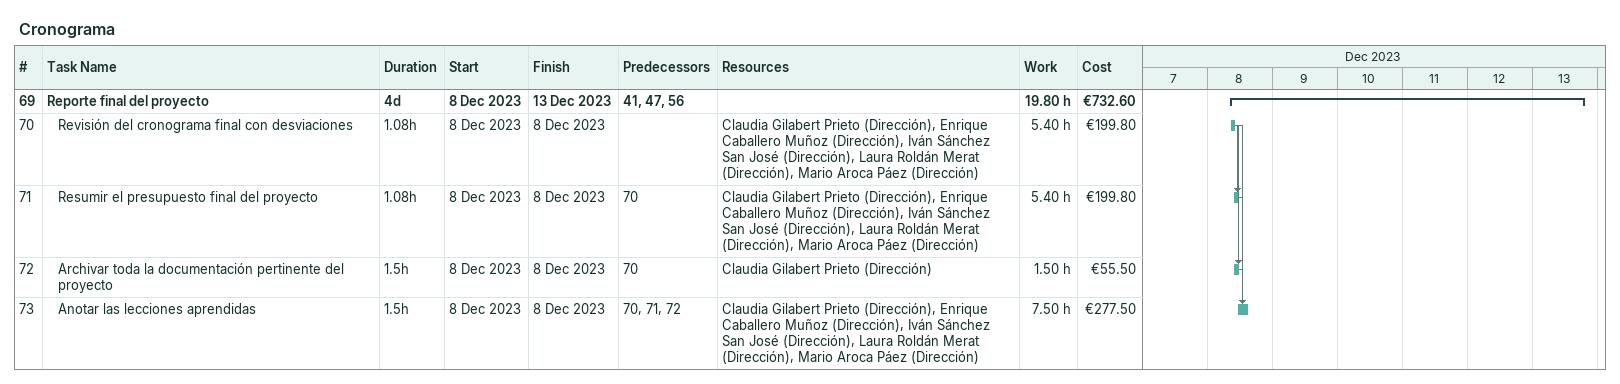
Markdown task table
Cronograma

| ID | Level | Task | Duration | Start | Finish | Predecessors | Resources | Work (h) | Cost (€) |
|---|---|---|---|---|---|---|---|---|---|
| 69 | 1 | **Reporte final del proyecto** | 4d | 2023-12-08 | 2023-12-13 | 41, 47, 56 |  | 19.80 | 732.60 |
| 70 | 2 | Revisión del cronograma final con desviaciones | 1.08h | 2023-12-08 | 2023-12-08 |  | Claudia Gilabert Prieto (Dirección), Enrique Caballero Muñoz (Dirección), Iván Sánchez San José (Dirección), Laura Roldán Merat (Dirección), Mario Aroca Páez (Dirección) | 5.40 | 199.80 |
| 71 | 2 | Resumir el presupuesto final del proyecto | 1.08h | 2023-12-08 | 2023-12-08 | 70 | Claudia Gilabert Prieto (Dirección), Enrique Caballero Muñoz (Dirección), Iván Sánchez San José (Dirección), Laura Roldán Merat (Dirección), Mario Aroca Páez (Dirección) | 5.40 | 199.80 |
| 72 | 2 | Archivar toda la documentación pertinente del proyecto | 1.5h | 2023-12-08 | 2023-12-08 | 70 | Claudia Gilabert Prieto (Dirección) | 1.50 | 55.50 |
| 73 | 2 | Anotar las lecciones aprendidas | 1.5h | 2023-12-08 | 2023-12-08 | 70, 71, 72 | Claudia Gilabert Prieto (Dirección), Enrique Caballero Muñoz (Dirección), Iván Sánchez San José (Dirección), Laura Roldán Merat (Dirección), Mario Aroca Páez (Dirección) | 7.50 | 277.50 |
